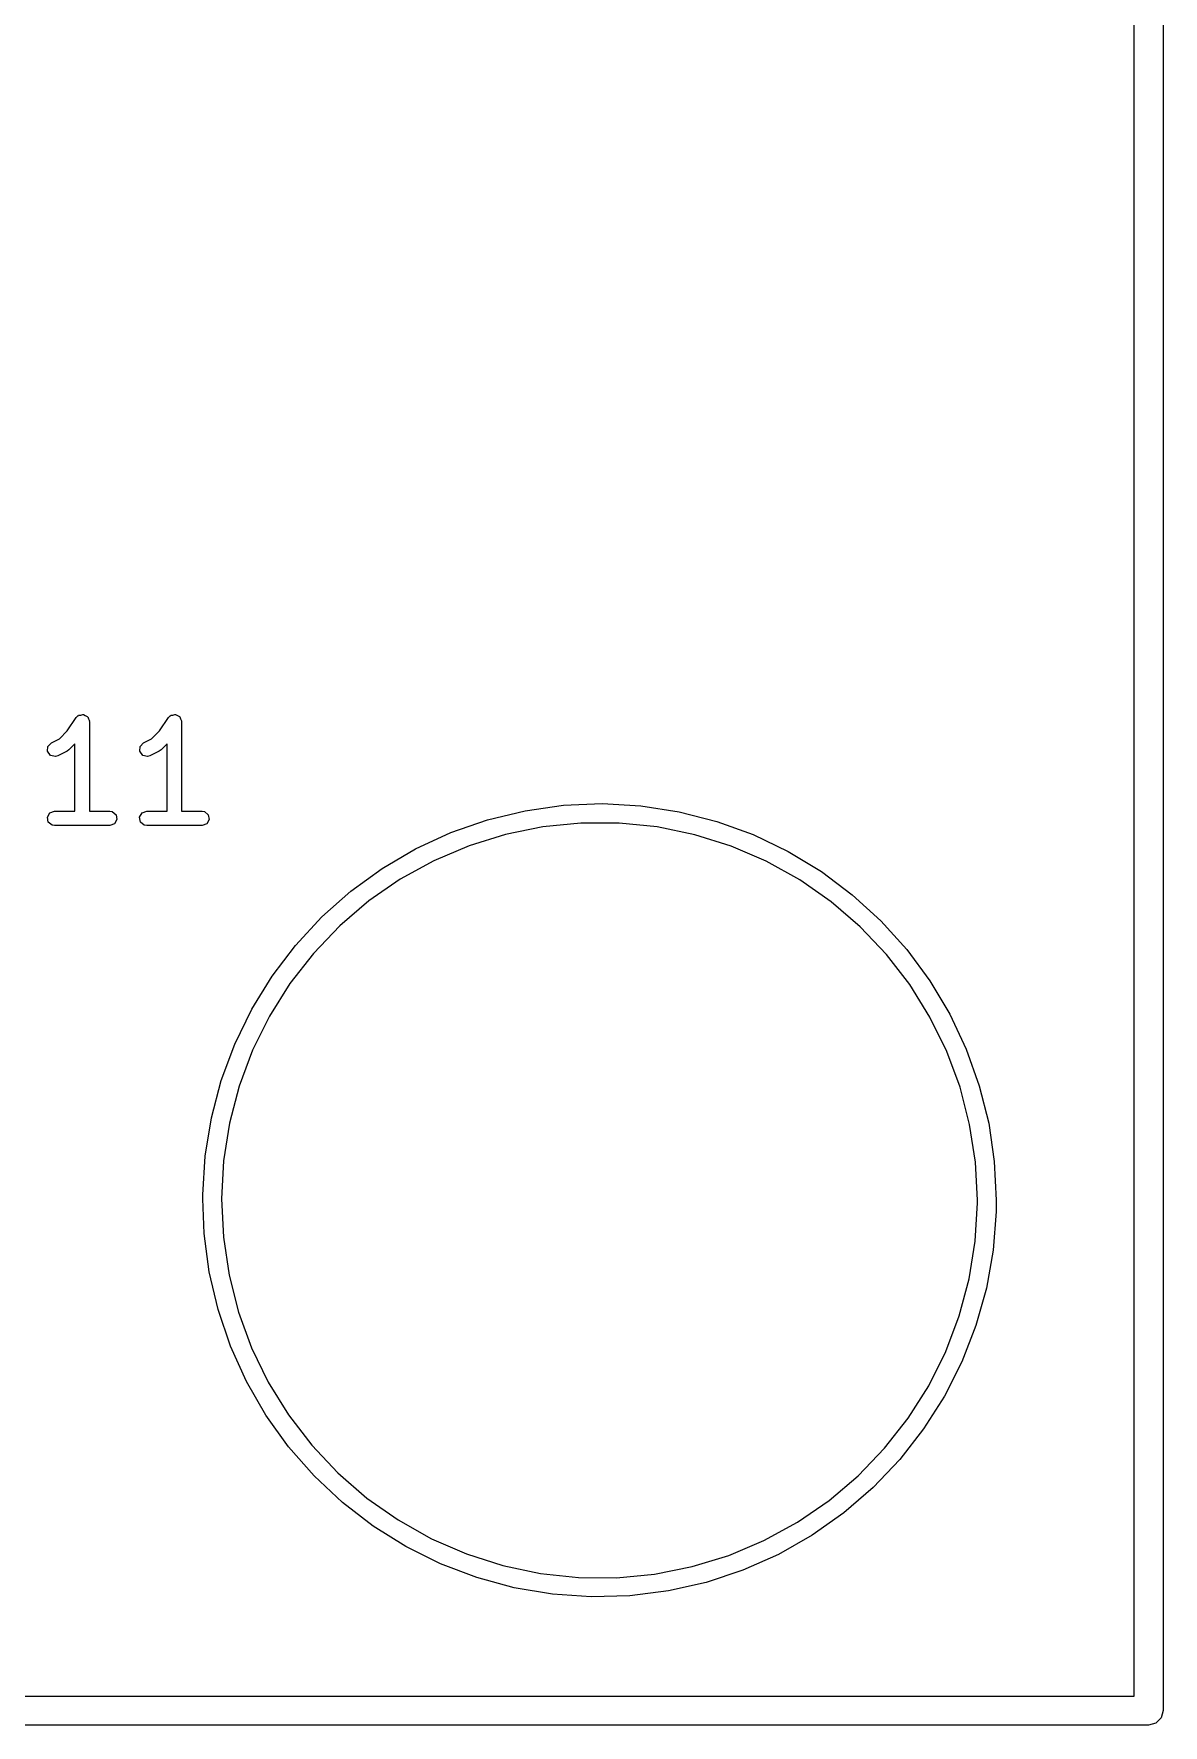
# Model space of a CAD drawing. Extents: x 51 to 223, y -135 to -33.
# Drawn here: x 211.4 to 223.07, y -131.03 to -113.54 of the extents above; entities that cross this region are included whole.
import ezdxf

# ---------------------------------------------------------------- set-up
doc = ezdxf.new("R2010")
doc.units = 0
doc.layers.add('BLACK', color=7, linetype='CONTINUOUS')

msp = doc.modelspace()

# ---------------------------------------------------------------- linework, layer by layer
at = {"layer": 'BLACK', "linetype": 'CONTINUOUS'}
for p, q in [((223.075, -36.875), (223.075, -130.875)), ((222.775, -130.725), (222.775, -37.025)), ((211.751, -120.747), (211.842, -120.611)), ((211.842, -120.611), (211.86, -120.592)), ((211.86, -120.592), (211.864, -120.591)), ((211.864, -120.591), (211.867, -120.587)), ((211.867, -120.587), (211.889, -120.584)), ((211.889, -120.584), (211.91, -120.578)), ((211.91, -120.578), (211.914, -120.579)), ((211.914, -120.579), (211.918, -120.579)), ((211.918, -120.579), (211.937, -120.589)), ((211.937, -120.589), (211.957, -120.598)), ((211.957, -120.598), (211.958, -120.602)), ((211.958, -120.602), (211.962, -120.604)), ((211.962, -120.604), (211.97, -120.625)), ((211.97, -120.625), (211.979, -120.644)), ((212.704, -120.747), (212.795, -120.611)), ((212.795, -120.611), (212.813, -120.592)), ((212.813, -120.592), (212.817, -120.591)), ((212.817, -120.591), (212.82, -120.587)), ((212.82, -120.587), (212.841, -120.584)), ((212.841, -120.584), (212.862, -120.578)), ((212.862, -120.578), (212.866, -120.579)), ((212.866, -120.579), (212.87, -120.579)), ((212.87, -120.579), (212.889, -120.589)), ((212.889, -120.589), (212.909, -120.598)), ((212.909, -120.598), (212.911, -120.602)), ((212.911, -120.602), (212.915, -120.604)), ((212.915, -120.604), (212.922, -120.625)), ((212.922, -120.625), (212.932, -120.644)), ((211.67, -120.829), (211.751, -120.747)), ((211.979, -120.644), (211.978, -120.648)), ((211.978, -120.648), (211.98, -120.652)), ((211.98, -120.652), (211.98, -121.577)), ((212.622, -120.829), (212.704, -120.747)), ((212.932, -120.644), (212.931, -120.648)), ((212.931, -120.648), (212.932, -120.652)), ((212.932, -120.652), (212.932, -121.577)), ((211.547, -120.959), (211.55, -120.908)), ((211.578, -121.001), (211.547, -120.959)), ((211.55, -120.908), (211.586, -120.871)), ((211.586, -120.871), (211.67, -120.829)), ((211.748, -120.958), (211.653, -121.005)), ((211.749, -120.956), (211.748, -120.958)), ((211.767, -120.944), (211.749, -120.956)), ((211.83, -120.881), (211.767, -120.944)), ((211.83, -121.577), (211.83, -120.881)), ((212.5, -120.959), (212.503, -120.908)), ((212.53, -121.001), (212.5, -120.959)), ((212.503, -120.908), (212.538, -120.871)), ((212.538, -120.871), (212.622, -120.829)), ((212.7, -120.958), (212.605, -121.005)), ((212.701, -120.956), (212.7, -120.958)), ((212.72, -120.944), (212.701, -120.956)), ((212.782, -120.881), (212.72, -120.944)), ((212.782, -121.577), (212.782, -120.881)), ((211.628, -121.013), (211.578, -121.001)), ((211.653, -121.005), (211.628, -121.013)), ((212.58, -121.013), (212.53, -121.001)), ((212.605, -121.005), (212.58, -121.013)), ((216.878, -121.517), (217.279, -121.5)), ((217.279, -121.5), (217.679, -121.522)), ((211.545, -121.639), (211.571, -121.595)), ((211.554, -121.69), (211.545, -121.639)), ((211.571, -121.595), (211.619, -121.577)), ((211.619, -121.577), (211.83, -121.577)), ((211.98, -121.577), (212.19, -121.577)), ((212.19, -121.577), (212.216, -121.582)), ((212.216, -121.582), (212.255, -121.615)), ((212.264, -121.665), (212.239, -121.71)), ((212.255, -121.615), (212.264, -121.665)), ((212.498, -121.639), (212.523, -121.595)), ((212.506, -121.69), (212.498, -121.639)), ((212.523, -121.595), (212.571, -121.577)), ((212.571, -121.577), (212.782, -121.577)), ((212.932, -121.577), (213.143, -121.577)), ((213.143, -121.577), (213.169, -121.582)), ((213.169, -121.582), (213.208, -121.615)), ((213.217, -121.665), (213.191, -121.71)), ((213.208, -121.615), (213.217, -121.665)), ((215.714, -121.799), (216.092, -121.667)), ((216.092, -121.667), (216.482, -121.573)), ((216.482, -121.573), (216.878, -121.517)), ((217.679, -121.522), (218.074, -121.584)), ((218.074, -121.584), (218.462, -121.683)), ((211.593, -121.723), (211.554, -121.69)), ((211.619, -121.727), (211.593, -121.723)), ((212.19, -121.727), (211.619, -121.727)), ((212.239, -121.71), (212.19, -121.727)), ((212.546, -121.723), (212.506, -121.69)), ((212.571, -121.727), (212.546, -121.723)), ((213.143, -121.727), (212.571, -121.727)), ((213.191, -121.71), (213.143, -121.727)), ((215.35, -121.967), (215.714, -121.799)), ((216.279, -121.818), (215.902, -121.935)), ((216.666, -121.739), (216.279, -121.818)), ((217.059, -121.7), (216.666, -121.739)), ((217.454, -121.7), (217.059, -121.7)), ((217.847, -121.741), (217.454, -121.7)), ((218.234, -121.821), (217.847, -121.741)), ((218.611, -121.94), (218.234, -121.821)), ((218.462, -121.683), (218.839, -121.82)), ((218.839, -121.82), (219.2, -121.993)), ((215.005, -122.169), (215.35, -121.967)), ((215.902, -121.935), (215.538, -122.09)), ((218.974, -122.096), (218.611, -121.94)), ((219.2, -121.993), (219.543, -122.201)), ((214.681, -122.405), (215.005, -122.169)), ((215.538, -122.09), (215.192, -122.281)), ((219.319, -122.288), (218.974, -122.096)), ((215.192, -122.281), (214.867, -122.506)), ((219.643, -122.514), (219.319, -122.288)), ((219.543, -122.201), (219.863, -122.441)), ((214.381, -122.671), (214.681, -122.405)), ((214.867, -122.506), (214.567, -122.763)), ((219.943, -122.772), (219.643, -122.514)), ((219.863, -122.441), (220.159, -122.711)), ((214.109, -122.965), (214.381, -122.671)), ((220.159, -122.711), (220.427, -123.009)), ((214.567, -122.763), (214.294, -123.048)), ((220.215, -123.059), (219.943, -122.772)), ((213.867, -123.284), (214.109, -122.965)), ((214.294, -123.048), (214.051, -123.36)), ((220.457, -123.371), (220.215, -123.059)), ((220.427, -123.009), (220.665, -123.331)), ((213.657, -123.625), (213.867, -123.284)), ((214.051, -123.36), (213.841, -123.695)), ((220.665, -123.707), (220.457, -123.371)), ((220.665, -123.331), (220.87, -123.675)), ((213.482, -123.985), (213.657, -123.625)), ((213.841, -123.695), (213.666, -124.049)), ((220.839, -124.062), (220.665, -123.707)), ((220.87, -123.675), (221.041, -124.038)), ((213.342, -124.36), (213.482, -123.985)), ((213.666, -124.049), (213.528, -124.419)), ((220.976, -124.432), (220.839, -124.062)), ((221.041, -124.038), (221.175, -124.415)), ((213.24, -124.748), (213.342, -124.36)), ((213.528, -124.419), (213.428, -124.801)), ((221.075, -124.815), (220.976, -124.432)), ((221.175, -124.415), (221.272, -124.804)), ((213.176, -125.143), (213.24, -124.748)), ((213.428, -124.801), (213.366, -125.192)), ((221.135, -125.205), (221.075, -124.815)), ((221.272, -124.804), (221.33, -125.2)), ((213.15, -125.543), (213.176, -125.143)), ((213.366, -125.192), (213.345, -125.586)), ((221.155, -125.6), (221.135, -125.205)), ((221.33, -125.2), (221.35, -125.6)), ((213.152, -125.586), (213.15, -125.543)), ((213.164, -125.943), (213.152, -125.586)), ((213.345, -125.586), (213.364, -125.981)), ((221.132, -126.022), (221.155, -125.627)), ((221.155, -125.627), (221.155, -125.6)), ((221.35, -125.6), (221.348, -125.714)), ((221.348, -125.714), (221.318, -126.114)), ((213.217, -126.34), (213.164, -125.943)), ((213.364, -125.981), (213.422, -126.372)), ((221.07, -126.412), (221.132, -126.022)), ((221.318, -126.114), (221.248, -126.508)), ((213.309, -126.73), (213.217, -126.34)), ((213.422, -126.372), (213.52, -126.755)), ((220.968, -126.794), (221.07, -126.412)), ((221.248, -126.508), (221.14, -126.894)), ((213.438, -127.109), (213.309, -126.73)), ((213.52, -126.755), (213.655, -127.126)), ((220.828, -127.163), (220.968, -126.794)), ((221.14, -126.894), (220.996, -127.268)), ((213.603, -127.474), (213.438, -127.109)), ((213.655, -127.126), (213.828, -127.481)), ((220.652, -127.517), (220.828, -127.163)), ((220.996, -127.268), (220.815, -127.625)), ((213.804, -127.821), (213.603, -127.474)), ((213.828, -127.481), (214.036, -127.817)), ((220.441, -127.851), (220.652, -127.517)), ((220.815, -127.625), (220.6, -127.963)), ((214.037, -128.147), (213.804, -127.821)), ((214.036, -127.817), (214.276, -128.131)), ((220.197, -128.162), (220.441, -127.851)), ((220.6, -127.963), (220.354, -128.279)), ((214.276, -128.131), (214.547, -128.418)), ((214.301, -128.448), (214.037, -128.147)), ((219.923, -128.447), (220.197, -128.162)), ((220.354, -128.279), (220.077, -128.569)), ((214.593, -128.722), (214.301, -128.448)), ((214.547, -128.418), (214.846, -128.677)), ((219.622, -128.702), (219.923, -128.447)), ((220.077, -128.569), (219.774, -128.831)), ((214.91, -128.967), (214.593, -128.722)), ((214.846, -128.677), (215.169, -128.904)), ((219.296, -128.926), (219.622, -128.702)), ((219.774, -128.831), (219.447, -129.062)), ((215.25, -129.179), (214.91, -128.967)), ((215.169, -128.904), (215.514, -129.098)), ((218.95, -129.116), (219.296, -128.926)), ((215.609, -129.357), (215.25, -129.179)), ((215.514, -129.098), (215.876, -129.255)), ((218.586, -129.27), (218.95, -129.116)), ((219.447, -129.062), (219.099, -129.26)), ((215.983, -129.499), (215.609, -129.357)), ((215.876, -129.255), (216.252, -129.375)), ((218.208, -129.386), (218.586, -129.27)), ((219.099, -129.26), (218.733, -129.423)), ((216.37, -129.604), (215.983, -129.499)), ((216.252, -129.375), (216.639, -129.457)), ((216.639, -129.457), (217.032, -129.499)), ((217.032, -129.499), (217.427, -129.501)), ((217.427, -129.501), (217.82, -129.463)), ((217.82, -129.463), (218.208, -129.386)), ((218.733, -129.423), (218.353, -129.549)), ((216.765, -129.671), (216.37, -129.604)), ((217.164, -129.699), (216.765, -129.671)), ((217.565, -129.688), (217.164, -129.699)), ((217.962, -129.638), (217.565, -129.688)), ((218.353, -129.549), (217.962, -129.638)), ((51.075, -130.725), (222.775, -130.725)), ((223.075, -130.875), (223.055, -130.95)), ((222.925, -131.025), (50.925, -131.025)), ((223, -131.005), (222.925, -131.025)), ((223.055, -130.95), (223, -131.005))]:
    msp.add_line(p, q, dxfattribs=at)

doc.saveas('drawing.dxf')
